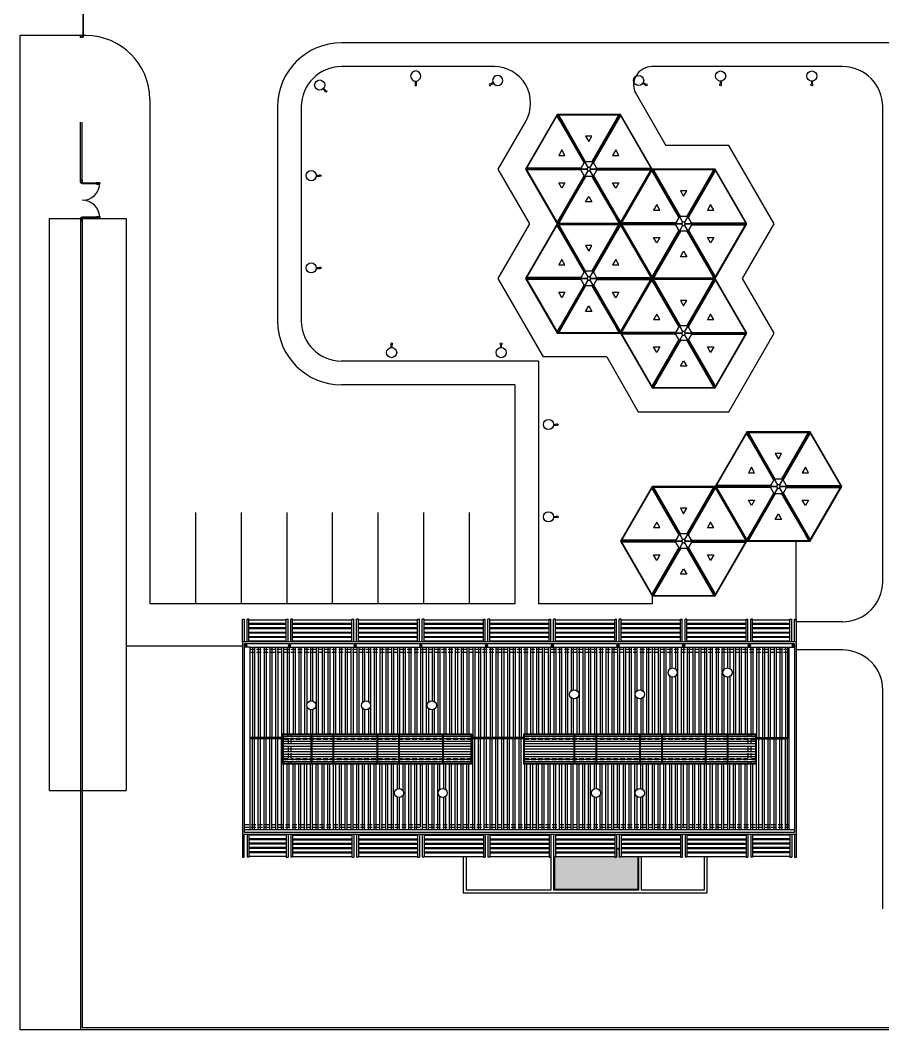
# Model space of a CAD drawing. Header units: millimetres. Extents: x 2801 to 3319, y 1187 to 1422.
# Drawn here: x 2924.4 to 2971.7, y 1213.1 to 1268.4 of the extents above; entities that cross this region are included whole.
import ezdxf

# ---------------------------------------------------------------- set-up
doc = ezdxf.new("R2010")
doc.units = ezdxf.units.MM
doc.linetypes.add('HIDDEN', pattern=[0.375, 0.25, -0.125])
for name, color, linetype in [('ar-alambrado', 2, 'Continuous'), ('AR-ALV-V', 2, 'Continuous'), ('AR-CALÇADA', 1, 'Continuous'), ('AR-COB-V2', 2, 'Continuous'), ('AR-ESQ-C', 1, 'Continuous'), ('AR-ESQ-V', 1, 'Continuous'), ('AR-ESTACIONAMENTO', 1, 'Continuous'), ('AR-ESTC-V', 2, 'Continuous'), ('AR-ESTM-V', 1, 'Continuous'), ('AR-ESTM-V2', 142, 'Continuous'), ('AR-ESTMA-V', 1, 'Continuous'), ('AR-HACHURA-TELHA-V2', 1, 'Continuous'), ('AR-HATCHBLOCOS', 1, 'Continuous'), ('AR-ILUMINAÇÃO-JARDIM', 1, 'Continuous'), ('AR-PERGOLADO', 1, 'HIDDEN'), ('AR-PISO', 1, 'Continuous'), ('AR-PISO-V', 1, 'Continuous'), ('AR-PROJ', 1, 'HIDDEN'), ('AR-RUFO', 62, 'Continuous'), ('AR-SIMBOLO', 1, 'Continuous'), ('AR-TELAHATCH', 253, 'Continuous'), ('AR-TELHA-V', 41, 'Continuous'), ('AR-TELHA-V1', 42, 'Continuous'), ('BR-PAINEL', 1, 'Continuous'), ('DET-PERFIL C-C', 1, 'Continuous'), ('DT-ESQ-C', 1, 'Continuous'), ('DT-ESQ-FERROCHATO', 2, 'Continuous'), ('DT-ESQ-PERFIL USIMPLES-V', 2, 'Continuous'), ('insercao', 4, 'Continuous'), ('Layer1', 1, 'Continuous'), ('maçaneta', 1, 'Continuous'), ('mov', 1, 'Continuous'), ('porta-c', 1, 'Continuous'), ('porta-v', 2, 'Continuous')]:
    doc.layers.add(name, color=color, linetype=linetype)

# ---------------------------------------------------------------- blocks, each defined once
blk = doc.blocks.new('Poste Jardim')
at = {"layer": 'AR-ILUMINAÇÃO-JARDIM'}
for p, q in [((-0.025, 0.109), (-0.025, 0.274)), ((0.025, 0.109), (0.025, 0.274))]:
    blk.add_line(p, q, dxfattribs=at)
for centre, radius in [((0, -0.167), 0.278), ((0, 0.318), 0.05), ((0, 0.318), 0.05)]:
    blk.add_circle(centre, radius, dxfattribs=at)
blk = doc.blocks.new('GR15')
at = {"layer": 'DET-PERFIL C-C'}
for points in [[(0.142, 0.047), (0.142, 0.011), (0.14, 0.011), (0.14, 0.05, -3.4202)], [(2.058, 0.047), (2.058, 0.011), (2.06, 0.011), (2.06, 0.05, 3.4202)]]:
    blk.add_lwpolyline(points, format="xyb", close=True, dxfattribs=at)
for points in [[(0.146, 0.051), (0.18, 0.051), (0.18, 0.049), (0.146, 0.049)], [(2.054, 0.051), (2.02, 0.051), (2.02, 0.049), (2.054, 0.049)]]:
    blk.add_lwpolyline(points, dxfattribs=at)
for centre in [(0.143, 0.05), (0.143, 0.05), (2.057, 0.05), (2.057, 0.05)]:
    blk.add_circle(centre, 0.00134, dxfattribs=at)
at = {"layer": 'DT-ESQ-C'}
for p, q in [((2.098, 0.048), (2.098, -0.048)), ((2.1, -0.048), (2.1, 0.048)), ((0.141, -0.003), (0.168, -0.003)), ((2.059, -0.003), (2.031, -0.003))]:
    blk.add_line(p, q, dxfattribs=at)
for points in [[(0.146, 1.002), (0.146, 0.967, 0.414214), (0.148, 0.965), (0.183, 0.965, 0.414214), (0.186, 0.967), (0.186, 1.002, 0.414214), (0.183, 1.005), (0.148, 1.005, 0.414214)], [(0.148, 1.003), (0.183, 1.003, -0.414214), (0.184, 1.002), (0.184, 0.967, -0.414214), (0.183, 0.966), (0.148, 0.966, -0.414214), (0.147, 0.967), (0.147, 1.002, -0.414214)], [(2.054, 1.002), (2.054, 0.967, -0.414214), (2.052, 0.965), (2.017, 0.965, -0.414214), (2.014, 0.967), (2.014, 1.002, -0.414214), (2.017, 1.005), (2.052, 1.005, -0.414214)], [(2.052, 1.003), (2.017, 1.003, 0.414214), (2.016, 1.002), (2.016, 0.967, 0.414214), (2.017, 0.966), (2.052, 0.966, 0.414214), (2.053, 0.967), (2.053, 1.002, 0.414214)], [(0.098, 0.05, -0.414214), (0.1, 0.048), (0.1, -0.048, -0.414214), (0.098, -0.05), (0.002, -0.05, -0.414214), (0, -0.048), (0, 0.048, -0.414214), (0.002, 0.05)], [(0.159, -0.001), (0.159, 0.008, 0.414214), (0.157, 0.01), (0.141, 0.01, -0.414214), (0.14, 0.011), (0.14, 0.048, 0.414214), (0.138, 0.05), (0.102, 0.05, 0.414214), (0.1, 0.048), (0.1, -0.048, 0.414214), (0.102, -0.05), (0.138, -0.05, 0.414214), (0.14, -0.048), (0.14, -0.006, -0.414214), (0.141, -0.005), (0.168, -0.005, 1), (0.168, -0.002), (0.16, -0.002, -0.414214)], [(0.146, 0.089), (0.146, 0.053, 0.414214), (0.148, 0.051), (0.183, 0.051, 0.414214), (0.186, 0.053), (0.186, 0.089, 0.414214), (0.183, 0.091), (0.148, 0.091, 0.414214)], [(0.148, 0.09), (0.183, 0.09, -0.414214), (0.184, 0.089), (0.184, 0.053, -0.414214), (0.183, 0.053), (0.148, 0.053, -0.414214), (0.147, 0.053), (0.147, 0.089, -0.414214)], [(2.054, 0.089), (2.054, 0.053, -0.414214), (2.052, 0.051), (2.017, 0.051, -0.414214), (2.014, 0.053), (2.014, 0.089, -0.414214), (2.017, 0.091), (2.052, 0.091, -0.414214)], [(2.052, 0.09), (2.017, 0.09, 0.414214), (2.016, 0.089), (2.016, 0.053, 0.414214), (2.017, 0.053), (2.052, 0.053, 0.414214), (2.053, 0.053), (2.053, 0.089, 0.414214)], [(2.041, -0.001), (2.041, 0.008, -0.414214), (2.043, 0.01), (2.059, 0.01, 0.414214), (2.06, 0.011), (2.06, 0.048, -0.414214), (2.062, 0.05), (2.098, 0.05, -0.414214), (2.1, 0.048), (2.1, -0.048, -0.414214), (2.098, -0.05), (2.062, -0.05, -0.414214), (2.06, -0.048), (2.06, -0.006, 0.414214), (2.059, -0.005), (2.031, -0.005, -1), (2.031, -0.002), (2.04, -0.002, 0.414214)], [(2.102, 0.05, 0.414214), (2.1, 0.048), (2.1, -0.048, 0.414214), (2.102, -0.05), (2.198, -0.05, 0.414214), (2.2, -0.048), (2.2, 0.048, 0.414214), (2.198, 0.05)]]:
    blk.add_lwpolyline(points, format="xyb", close=True, dxfattribs=at)
for points in [[(0.098, 0.048), (0.098, -0.048), (0.002, -0.048), (0.002, 0.048)], [(2.102, 0.048), (2.102, -0.048), (2.198, -0.048), (2.198, 0.048)]]:
    blk.add_lwpolyline(points, close=True, dxfattribs=at)
for points in [[(0.16, -0.003, -0.414214), (0.158, -0.001), (0.158, 0.008, 0.414214), (0.157, 0.009), (0.141, 0.009, -0.414214), (0.138, 0.011), (0.138, 0.048, 0.414214), (0.138, 0.048), (0.102, 0.048, 0.414214), (0.101, 0.048), (0.101, -0.048, 0.414214), (0.102, -0.049), (0.138, -0.049, 0.414214), (0.138, -0.048), (0.138, -0.006, -0.414201), (0.141, -0.003)], [(2.04, -0.003, 0.414214), (2.042, -0.001), (2.042, 0.008, -0.414214), (2.043, 0.009), (2.059, 0.009, 0.414214), (2.061, 0.011), (2.061, 0.048, -0.414214), (2.062, 0.048), (2.098, 0.048, -0.414214), (2.098, 0.048), (2.098, -0.048, -0.414214), (2.098, -0.049), (2.062, -0.049, -0.414214), (2.061, -0.048), (2.061, -0.006, 0.414201), (2.059, -0.003)]]:
    blk.add_lwpolyline(points, format="xyb", dxfattribs=at)
for centre, radius, start, end in [((2.098, 0.048), 0.00225, 0, 90), ((2.098, 0.048), 0.00075, 0, 90), ((2.098, -0.048), 0.00075, 270, 0), ((2.098, -0.048), 0.00225, 270, 0)]:
    blk.add_arc(centre, radius, start, end, dxfattribs=at)
at = {"layer": 'DT-ESQ-FERROCHATO'}
for p, q in [((0.173, 0.091), (0.173, 0.965)), ((0.186, 0.089), (0.186, 0.967)), ((2.014, 0.089), (2.014, 0.967)), ((2.027, 0.091), (2.027, 0.965))]:
    blk.add_line(p, q, dxfattribs=at)
at = {"layer": 'DT-ESQ-PERFIL USIMPLES-V'}
for p, q in [((0.146, 0.089), (0.146, 0.967)), ((2.054, 0.089), (2.054, 0.967))]:
    blk.add_line(p, q, dxfattribs=at)
at = {"layer": 'maçaneta'}
for p, q in [((0.116, 0.92), (0.126, 0.93)), ((0.116, 0.82), (0.116, 0.92)), ((0.121, 0.92), (0.116, 0.92)), ((0.121, 0.82), (0.116, 0.82)), ((0.121, 0.82), (0.121, 0.92)), ((0.146, 0.91), (0.121, 0.91)), ((0.146, 0.93), (0.126, 0.93)), ((0.186, 0.93), (0.206, 0.93)), ((0.186, 0.91), (0.211, 0.91)), ((0.216, 0.92), (0.206, 0.93)), ((0.211, 0.92), (0.216, 0.92)), ((0.211, 0.82), (0.211, 0.92)), ((0.211, 0.82), (0.216, 0.82)), ((0.216, 0.82), (0.216, 0.92)), ((1.984, 0.92), (1.994, 0.93)), ((1.984, 0.82), (1.984, 0.92)), ((1.989, 0.92), (1.984, 0.92)), ((1.989, 0.82), (1.984, 0.82)), ((1.989, 0.82), (1.989, 0.92)), ((2.014, 0.91), (1.989, 0.91)), ((2.014, 0.93), (1.994, 0.93)), ((2.054, 0.93), (2.074, 0.93)), ((2.054, 0.91), (2.079, 0.91)), ((2.084, 0.92), (2.074, 0.93)), ((2.079, 0.82), (2.079, 0.92)), ((2.079, 0.92), (2.084, 0.92)), ((2.079, 0.82), (2.084, 0.82)), ((2.084, 0.82), (2.084, 0.92))]:
    blk.add_line(p, q, dxfattribs=at)
at = {"layer": 'mov'}
for centre, start, end in [((0.148, 0.053), 359.8646, 87.7276), ((2.052, 0.053), 92.2724, 180.1354)]:
    blk.add_arc(centre, 0.952, start, end, dxfattribs=at)
at = {"layer": 'porta-c'}
for centre in [(0.166, 0.888), (0.166, 0.768), (0.166, 0.648), (2.034, 0.888), (2.034, 0.768), (2.034, 0.648), (0.166, 0.528), (0.166, 0.408), (0.166, 0.288), (0.166, 0.168), (2.034, 0.528), (2.034, 0.408), (2.034, 0.288), (2.034, 0.168)]:
    blk.add_circle(centre, 0.0075, dxfattribs=at)
blk = doc.blocks.new('GR16')
at = {"layer": 'AR-PISO-V', "ltscale": 0.25}
for p, q in [((0, 0.145), (5.2, 0.145)), ((0, 0.135), (5.2, 0.135)), ((5.2, 0.135), (5.2, 0.145))]:
    blk.add_line(p, q, dxfattribs=at)
at = {"layer": 'DT-ESQ-C'}
for p, q in [((-5, 0.11225), (-5, 0.16775)), ((-4.9985, 0.16775), (-4.9985, 0.11225)), ((-4.99775, 0.17), (-4.96225, 0.17)), ((-4.96225, 0.1685), (-4.99775, 0.1685)), ((-4.96225, 0.1115), (-4.99775, 0.1115)), ((-4.99775, 0.11), (-4.96225, 0.11)), ((-4.9615, 0.16775), (-4.9615, 0.11225)), ((-4.96, 0.11225), (-4.96, 0.16775)), ((-0.04, 0.11225), (-0.04, 0.16775)), ((-0.0385, 0.16775), (-0.0385, 0.11225)), ((-0.03775, 0.17), (-0.00225, 0.17)), ((-0.00225, 0.1685), (-0.03775, 0.1685)), ((-0.00225, 0.1115), (-0.03775, 0.1115)), ((-0.03775, 0.11), (-0.00225, 0.11)), ((-0.0015, 0.16775), (-0.0015, 0.11225)), ((0, 0.11225), (0, 0.16775)), ((0.12, 0.1), (0, 0.1)), ((0, 0.1), (0, 0)), ((0.12, 0), (0, 0)), ((0.12, 0.1), (0.12, 0)), ((5.22, 0.1), (5.12, 0.1)), ((5.12, 0.1), (5.12, 0)), ((5.22, 0.1), (5.22, 0)), ((5.22, 0), (5.12, 0))]:
    blk.add_line(p, q, dxfattribs=at)
for centre, radius, start, end in [((-4.99775, 0.16775), 0.00225, 90, 180), ((-4.99775, 0.11225), 0.00225, 180, 270), ((-4.99775, 0.16775), 0.00075, 90, 180), ((-4.99775, 0.11225), 0.00075, 180, 270), ((-4.96225, 0.16775), 0.00225, 360, 90), ((-4.96225, 0.16775), 0.00075, 360, 90), ((-4.96225, 0.11225), 0.00075, 270, 0), ((-4.96225, 0.11225), 0.00225, 270, 0), ((-0.03775, 0.16775), 0.00225, 90, 180), ((-0.03775, 0.11225), 0.00225, 180, 270), ((-0.03775, 0.16775), 0.00075, 90, 180), ((-0.03775, 0.11225), 0.00075, 180, 270), ((-0.00225, 0.16775), 0.00225, 360, 90), ((-0.00225, 0.16775), 0.00075, 360, 90), ((-0.00225, 0.11225), 0.00075, 270, 0), ((-0.00225, 0.11225), 0.00225, 270, 0)]:
    blk.add_arc(centre, radius, start, end, dxfattribs=at)
at = {"layer": 'porta-c'}
for centre, radius in [((-4.837, 0.14), 0.0075), ((-4.837, 0.14), 0.005), ((-4.714, 0.14), 0.0075), ((-4.714, 0.14), 0.005), ((-4.591, 0.14), 0.0075), ((-4.591, 0.14), 0.005), ((-4.468, 0.14), 0.0075), ((-4.468, 0.14), 0.005), ((-4.345, 0.14), 0.0075), ((-4.345, 0.14), 0.005), ((-4.222, 0.14), 0.0075), ((-4.222, 0.14), 0.005), ((-4.099, 0.14), 0.0075), ((-4.099, 0.14), 0.005), ((-3.976, 0.14), 0.0075), ((-3.976, 0.14), 0.005), ((-3.853, 0.14), 0.0075), ((-3.853, 0.14), 0.005), ((-3.73, 0.14), 0.0075), ((-3.73, 0.14), 0.005), ((-3.607, 0.14), 0.0075), ((-3.607, 0.14), 0.005), ((-3.484, 0.14), 0.0075), ((-3.484, 0.14), 0.005), ((-3.361, 0.14), 0.0075), ((-3.361, 0.14), 0.005), ((-3.238, 0.14), 0.0075), ((-3.238, 0.14), 0.005), ((-3.115, 0.14), 0.0075), ((-3.115, 0.14), 0.005), ((-2.992, 0.14), 0.0075), ((-2.992, 0.14), 0.005), ((-2.869, 0.14), 0.0075), ((-2.869, 0.14), 0.005), ((-2.746, 0.14), 0.0075), ((-2.746, 0.14), 0.005), ((-2.623, 0.14), 0.0075), ((-2.623, 0.14), 0.005), ((-2.5, 0.14), 0.0075), ((-2.5, 0.14), 0.005), ((-2.377, 0.14), 0.0075), ((-2.377, 0.14), 0.005), ((-2.254, 0.14), 0.0075), ((-2.254, 0.14), 0.005), ((-2.131, 0.14), 0.0075), ((-2.131, 0.14), 0.005), ((-2.008, 0.14), 0.0075), ((-2.008, 0.14), 0.005), ((-1.885, 0.14), 0.0075), ((-1.885, 0.14), 0.005), ((-1.762, 0.14), 0.0075), ((-1.762, 0.14), 0.005), ((-1.639, 0.14), 0.0075), ((-1.639, 0.14), 0.005), ((-1.516, 0.14), 0.0075), ((-1.516, 0.14), 0.005), ((-1.393, 0.14), 0.0075), ((-1.393, 0.14), 0.005), ((-1.27, 0.14), 0.0075), ((-1.27, 0.14), 0.005), ((-1.147, 0.14), 0.0075), ((-1.147, 0.14), 0.005), ((-1.024, 0.14), 0.0075), ((-1.024, 0.14), 0.005), ((-0.901, 0.14), 0.0075), ((-0.901, 0.14), 0.005), ((-0.778, 0.14), 0.0075), ((-0.778, 0.14), 0.005), ((-0.655, 0.14), 0.0075), ((-0.655, 0.14), 0.005), ((-0.532, 0.14), 0.0075), ((-0.532, 0.14), 0.005), ((-0.409, 0.14), 0.0075), ((-0.409, 0.14), 0.005), ((-0.286, 0.14), 0.0075), ((-0.286, 0.14), 0.005), ((-0.163, 0.14), 0.0075), ((-0.163, 0.14), 0.005)]:
    blk.add_circle(centre, radius, dxfattribs=at)
at = {"layer": 'porta-v'}
for p, q in [((-0.03775, 0.17), (-4.96225, 0.17)), ((-0.03775, 0.11), (-4.96225, 0.11))]:
    blk.add_line(p, q, dxfattribs=at)
blk = doc.blocks.new('PG-MODULO3-PL-B')
at = {"layer": 'AR-ALV-V', "color": 1}
for p, q in [((0, 0), (0, -1.25)), ((3.45, 0), (3.45, -1.25)), ((0.1, 0), (0.1, -1.25)), ((3.35, 0), (3.35, -1.25)), ((0.1, -1.25), (0, -1.25)), ((3.35, -1.25), (3.45, -1.25))]:
    blk.add_line(p, q, dxfattribs=at)
at = {"layer": 'BR-PAINEL', "color": 1}
for p, q in [((0.1, -0.0489), (3.35, -0.0489)), ((0.1, -0.2411), (3.35, -0.2411)), ((0.1, -0.2889), (3.35, -0.2889)), ((0.1, -0.4811), (3.35, -0.4811)), ((0.1, -0.5289), (3.35, -0.5289)), ((0.1, -0.7211), (3.35, -0.7211)), ((0.1, -0.7689), (3.35, -0.7689)), ((0.1, -0.9611), (3.35, -0.9611)), ((0.1, -1.0089), (3.35, -1.0089)), ((0.1, -1.2011), (3.35, -1.2011))]:
    blk.add_line(p, q, dxfattribs=at)
blk = doc.blocks.new('PG-MODULO4-PL-B')
at = {"layer": 'AR-ALV-V', "color": 1}
for p, q in [((0, 0), (0, -1.25)), ((2.25, 0), (2.25, -1.25)), ((0.1, 0), (0.1, -1.25)), ((2.15, 0), (2.15, -1.25)), ((0.1, -1.25), (0, -1.25)), ((2.15, -1.25), (2.25, -1.25))]:
    blk.add_line(p, q, dxfattribs=at)
at = {"layer": 'BR-PAINEL', "color": 1}
for p, q in [((0.1, -0.0489), (2.15, -0.0489)), ((0.1, -0.2411), (2.15, -0.2411)), ((0.1, -0.2889), (2.15, -0.2889)), ((0.1, -0.4811), (2.15, -0.4811)), ((0.1, -0.5289), (2.15, -0.5289)), ((0.1, -0.7211), (2.15, -0.7211)), ((0.1, -0.7689), (2.15, -0.7689)), ((0.1, -0.9611), (2.15, -0.9611)), ((0.1, -1.0089), (2.15, -1.0089)), ((0.1, -1.2011), (2.15, -1.2011))]:
    blk.add_line(p, q, dxfattribs=at)
blk = doc.blocks.new('hexagonal')
at = {"layer": 'AR-COB-V2', "color": 2, "ltscale": 0.1}
for p, q in [((-5.16, 3), (-3.446, 5.968)), ((-3.446, 5.968), (-0.018, 5.968)), ((-0.018, 5.968), (1.696, 3)), ((-5.16, 3), (-3.446, 0.032)), ((-0.018, 0.032), (1.696, 3)), ((-3.446, 0.032), (-0.018, 0.032))]:
    blk.add_line(p, q, dxfattribs=at)
at = {"layer": 'AR-COB-V2', "color": 2, "ltscale": 4}
for p, q in [((-1.963, 3.4), (-2.194, 3)), ((-1.501, 3.4), (-1.963, 3.4)), ((-1.27, 3), (-1.501, 3.4)), ((-1.963, 2.6), (-2.194, 3)), ((-1.27, 3), (-1.501, 2.6)), ((-1.501, 2.6), (-1.963, 2.6))]:
    blk.add_line(p, q, dxfattribs=at)
at = {"layer": 'AR-ESTM-V', "color": 2, "ltscale": 0.1}
for p, q in [((-1.963, 3.4), (-1.787, 3.095)), ((-1.501, 3.4), (-1.677, 3.095)), ((-2.194, 3), (-1.842, 3)), ((-2.194, 3), (-1.842, 3)), ((-1.787, 2.904), (-1.963, 2.6)), ((-1.677, 2.904), (-1.501, 2.6)), ((-1.622, 3), (-1.27, 3)), ((-1.622, 3), (-1.27, 3))]:
    blk.add_line(p, q, dxfattribs=at)
at = {"layer": 'AR-ESTM-V', "color": 2}
blk.add_lwpolyline([(-1.787, 3.095), (-1.842, 3), (-1.787, 2.904), (-1.677, 2.904), (-1.622, 3), (-1.677, 3.095)], close=True, dxfattribs=at)
at = {"layer": 'AR-ESTM-V2', "color": 1, "ltscale": 4}
for p, q in [((-3.362, 5.723), (-3.475, 5.918)), ((-3.302, 5.719), (-3.446, 5.968)), ((-3.302, 5.719), (-3.446, 5.968)), ((-3.304, 5.623), (-3.446, 5.868)), ((-3.275, 5.773), (-3.388, 5.968)), ((-3.217, 5.673), (-3.359, 5.918)), ((-0.249, 5.669), (-0.105, 5.918)), ((-0.189, 5.773), (-0.076, 5.968)), ((-0.162, 5.719), (-0.018, 5.968)), ((-0.162, 5.719), (-0.018, 5.968)), ((-0.16, 5.623), (-0.018, 5.868)), ((-0.102, 5.723), (0.011, 5.918)), ((-4.872, 3), (-5.16, 3)), ((-4.872, 3), (-5.16, 3)), ((-4.905, 3.05), (-5.131, 3.05)), ((-4.905, 2.95), (-5.131, 2.95)), ((-4.789, 3.05), (-5.073, 3.05)), ((-4.789, 2.95), (-5.073, 2.95)), ((-3.362, 0.277), (-3.475, 0.082)), ((-3.302, 0.381), (-3.446, 0.132)), ((-3.302, 0.281), (-3.446, 0.032)), ((-3.302, 0.281), (-3.446, 0.032)), ((-3.275, 0.227), (-3.388, 0.032)), ((-3.217, 0.327), (-3.359, 0.082)), ((-0.249, 0.331), (-0.105, 0.082)), ((-0.162, 0.281), (-0.018, 0.032)), ((-0.102, 0.277), (0.011, 0.082))]:
    blk.add_line(p, q, dxfattribs=at)
at = {"layer": 'AR-ESTM-V2', "color": 2, "ltscale": 4}
for p, q in [((-1.992, 3.35), (-3.362, 5.723)), ((-1.963, 3.4), (-3.302, 5.719)), ((-1.963, 3.4), (-3.302, 5.719)), ((-1.905, 3.4), (-3.275, 5.773)), ((-1.905, 3.4), (-3.217, 5.673)), ((-1.559, 3.4), (-0.189, 5.773)), ((-1.501, 3.4), (-0.162, 5.719)), ((-1.501, 3.4), (-0.162, 5.719)), ((-1.472, 3.35), (-0.102, 5.723)), ((-2.165, 3.05), (-4.905, 3.05)), ((-2.165, 2.95), (-4.905, 2.95)), ((-2.194, 3), (-4.872, 3)), ((-1.299, 3.05), (1.667, 3.05)), ((-1.299, 2.95), (1.667, 2.95)), ((-1.27, 3), (1.696, 3)), ((-1.992, 2.65), (-3.362, 0.277)), ((-1.963, 2.6), (-3.302, 0.281)), ((-1.963, 2.6), (-3.302, 0.281)), ((-1.905, 2.6), (-3.275, 0.227)), ((-1.905, 2.6), (-3.217, 0.327)), ((-1.559, 2.6), (-0.076, 0.032)), ((-1.501, 2.6), (-0.018, 0.032)), ((-1.501, 2.6), (-0.162, 0.281)), ((-1.472, 2.65), (-0.102, 0.277))]:
    blk.add_line(p, q, dxfattribs=at)
at = {"layer": 'AR-ESTMA-V', "color": 1, "ltscale": 4}
blk.add_line((-3.446, 5.968), (-3.464, 6), dxfattribs=at)
at = {"layer": 'AR-ESTMA-V', "color": 1}
for p, q in [((-0.018, 5.968), (0, 6)), ((-3.446, 0.032), (-3.464, 0)), ((-0.018, 0.032), (0, 0))]:
    blk.add_line(p, q, dxfattribs=at)
at = {"layer": 'AR-ESTMA-V', "color": 2}
for p, q in [((-1.848, 3), (-5.196, 3)), ((1.732, 3), (-1.617, 3))]:
    blk.add_line(p, q, dxfattribs=at)
blk.add_lwpolyline([(-3.464, 6), (-5.196, 3), (-3.464, 0), (0, 0), (1.732, 3), (0, 6)], close=True, dxfattribs=at)
at = {"layer": 'AR-SIMBOLO', "ltscale": 0.1}
for points in [[(-1.732, 4.506), (-1.56, 4.804), (-1.904, 4.804)], [(-3.036, 3.753), (-3.208, 4.051), (-3.381, 3.753)], [(-0.428, 3.753), (-0.083, 3.753), (-0.256, 4.051)], [(-3.036, 2.247), (-3.208, 1.949), (-3.381, 2.247)], [(-0.428, 2.247), (-0.083, 2.247), (-0.256, 1.949)], [(-1.732, 1.494), (-1.56, 1.196), (-1.904, 1.196)]]:
    blk.add_lwpolyline(points, close=True, dxfattribs=at)
blk = doc.blocks.new('PE-BL14-CASAVEG-COBERTURA')
at = {"layer": 'insercao'}
for p in [(-88.239, -84.075), (-83.043, -87.075), (-88.239, -90.075), (-83.043, -93.075)]:
    blk.add_blockref('hexagonal', p, dxfattribs=at)

msp = doc.modelspace()

# ---------------------------------------------------------------- hatches: boundary and pattern name
at = {"layer": 'AR-HACHURA-TELHA-V2'}
h = msp.add_hatch(dxfattribs=at)
h.set_pattern_fill('STEEL', color=256, scale=0.1, angle=45, style=0)
h.set_pattern_definition([(90, (3045.5249, 1341.13732), (-0.3175, 6e-17), []), (90, (3045.41266, 1341.24958), (-0.3175, 6e-17), [])])
h.paths.add_polyline_path([(2966.522, 1234.072), (2936.978, 1234.072), (2936.978, 1229.107), (2938.777, 1229.107), (2938.777, 1229.295), (2949.128, 1229.295), (2949.128, 1229.107), (2951.978, 1229.107), (2951.978, 1229.295), (2964.727, 1229.295), (2964.727, 1229.107), (2966.522, 1229.107)])
h.paths.add_polyline_path([(2954.502, 1231.475, -1), (2955.002, 1231.475, -1)], flags=16)
h.paths.add_polyline_path([(2946.702, 1230.875, -1), (2947.202, 1230.875, -1)], flags=16)
h.paths.add_polyline_path([(2958.602, 1231.475, -1), (2958.102, 1231.475, -1)], flags=16)
h.paths.add_polyline_path([(2943.102, 1230.875, -1), (2943.602, 1230.875, -1)], flags=16)
h.paths.add_polyline_path([(2959.902, 1232.675, -1), (2960.402, 1232.675, -1)], flags=16)
h.paths.add_polyline_path([(2940.102, 1230.875, -1), (2940.602, 1230.875, -1)], flags=16)
h.paths.add_polyline_path([(2962.902, 1232.675, -1), (2963.402, 1232.675, -1)], flags=16)
h = msp.add_hatch(dxfattribs=at)
h.set_pattern_fill('STEEL', color=256, scale=0.1, angle=45, style=0)
h.set_pattern_definition([(90, (914.76525, 86.35136), (-0.3175, 6e-17), []), (90, (914.653, 86.46362), (-0.3175, 6e-17), [])])
h.paths.add_polyline_path([(2938.777, 1227.655), (2938.777, 1229.047), (2937.002, 1229.047), (2937.002, 1224.35), (2966.502, 1224.35), (2966.502, 1229.047), (2964.727, 1229.047), (2964.727, 1227.655), (2951.978, 1227.655), (2951.978, 1229.047), (2949.128, 1229.047), (2949.128, 1227.655)])
h.paths.add_polyline_path([(2945.402, 1226.075, -1), (2944.902, 1226.075, -1)], flags=16)
h.paths.add_polyline_path([(2947.802, 1226.075, -1), (2947.302, 1226.075, -1)], flags=16)
h.paths.add_polyline_path([(2956.202, 1226.075, -1), (2955.702, 1226.075, -1)], flags=16)
h.paths.add_polyline_path([(2958.602, 1226.075, -1), (2958.102, 1226.075, -1)], flags=16)
h.paths.add_polyline_path([(2937.002, 1224.35), (2937.002, 1224.2), (2947.134, 1224.2), (2947.134, 1224.35)])
h.paths.add_polyline_path([(2947.134, 1224.078), (2947.134, 1224.2), (2937.002, 1224.2), (2937.002, 1224.078)])
h.paths.add_polyline_path([(2939.103, 1224.147, -1), (2939.203, 1224.147, -1)], flags=16)
h.paths.add_polyline_path([(2942.703, 1224.147, -1), (2942.803, 1224.147, -1)], flags=16)
h.paths.add_polyline_path([(2946.403, 1224.147, -1), (2946.303, 1224.147, -1)], flags=16)
h.paths.add_polyline_path([(2947.134, 1224.2), (2947.134, 1224.078), (2950.614, 1224.078), (2950.614, 1224.2)])
h.paths.add_polyline_path([(2950.003, 1224.147, -1), (2949.903, 1224.147, -1)], flags=16)
h.paths.add_polyline_path([(2950.614, 1224.2), (2950.614, 1224.35), (2947.134, 1224.35), (2947.134, 1224.2)])
h.paths.add_polyline_path([(2966.502, 1224.2), (2966.502, 1224.35), (2950.614, 1224.35), (2950.614, 1224.2)])
h.paths.add_polyline_path([(2966.502, 1224.078), (2966.502, 1224.2), (2950.614, 1224.2), (2950.614, 1224.078)])
h.paths.add_polyline_path([(2957.103, 1224.147, -1), (2957.203, 1224.147, -1)], flags=16)
h.paths.add_polyline_path([(2953.503, 1224.147, -1), (2953.603, 1224.147, -1)], flags=16)
h.paths.add_polyline_path([(2960.803, 1224.147, -1), (2960.703, 1224.147, -1)], flags=16)
h.paths.add_polyline_path([(2964.403, 1224.147, -1), (2964.303, 1224.147, -1)], flags=16)
at = {"layer": 'AR-TELAHATCH'}
h = msp.add_hatch(dxfattribs=at)
h.set_pattern_fill('HONEY', color=256, scale=0.01, style=0)
h.set_pattern_definition([(0, (3181.093381, 1342.389588), (0.047625, 0.0274963), [0.03175, -0.0635]), (120, (3181.093381, 1342.389588), (-0.0476249943, 0.02749631), [0.03175, -0.0635]), (60, (3181.093381, 1342.389588), (5.7e-09, 0.05499261), [-0.0635, 0.03175])])
h.paths.add_polyline_path([(2958.237, 1222.599), (2957.327, 1222.599), (2957.327, 1222.55), (2957.227, 1222.55), (2957.227, 1222.99), (2957.077, 1222.99), (2957.077, 1222.55), (2957.077, 1222.55), (2956.977, 1222.55), (2956.977, 1222.599), (2955.127, 1222.599), (2955.127, 1220.79), (2958.237, 1220.79)])
h.paths.add_polyline_path([(2955.127, 1222.599), (2953.727, 1222.599), (2953.727, 1222.55), (2953.667, 1222.55), (2953.667, 1220.79), (2955.127, 1220.79)])
h.paths.add_polyline_path([(2955.127, 1222.839), (2953.727, 1222.839), (2953.727, 1222.791), (2955.127, 1222.791)])
h.paths.add_polyline_path([(2956.977, 1222.839), (2955.127, 1222.839), (2955.127, 1222.791), (2956.977, 1222.791)])
h.paths.add_polyline_path([(2958.237, 1222.839), (2957.327, 1222.839), (2957.327, 1222.791), (2958.237, 1222.791)])

# ---------------------------------------------------------------- linework, layer by layer
at = {"layer": 'ar-alambrado'}
for p, q in [((2927.7, 1259.663), (2927.7, 1262.84)), ((2927.8, 1259.663), (2927.8, 1262.84)), ((2927.8, 1259.663), (2927.7, 1259.663)), ((2927.7, 1257.563), (2927.7, 1213.089)), ((2927.8, 1257.563), (2927.8, 1213.189)), ((3122.054, 1213.089), (2927.7, 1213.089)), ((3121.954, 1213.189), (2927.8, 1213.189))]:
    msp.add_line(p, q, dxfattribs=at)
at = {"layer": 'AR-ALV-V'}
for p, q in [((2936.577, 1235.6), (2936.677, 1235.6)), ((2936.577, 1234.35), (2936.577, 1235.6)), ((2936.677, 1235.6), (2936.677, 1234.351)), ((2966.823, 1235.6), (2966.922, 1235.6)), ((2966.823, 1234.35), (2966.823, 1235.6)), ((2966.922, 1235.6), (2966.922, 1234.35)), ((2936.578, 1223.8), (2936.578, 1222.55)), ((2936.677, 1222.55), (2936.677, 1223.8)), ((2948.677, 1223.8), (2948.677, 1223.751)), ((2948.827, 1223.8), (2948.827, 1223.751)), ((2953.477, 1223.8), (2953.477, 1220.75)), ((2953.627, 1223.8), (2953.627, 1220.75)), ((2958.277, 1223.8), (2958.277, 1223.751)), ((2958.427, 1223.8), (2958.427, 1223.751)), ((2961.877, 1223.8), (2961.877, 1223.751)), ((2962.027, 1223.8), (2962.027, 1223.751)), ((2966.827, 1223.8), (2966.827, 1222.55)), ((2966.927, 1222.55), (2966.927, 1223.8)), ((2948.677, 1223.559), (2948.677, 1223.511)), ((2948.677, 1223.319), (2948.677, 1223.271)), ((2948.827, 1223.559), (2948.827, 1223.511)), ((2948.827, 1223.319), (2948.827, 1223.271)), ((2958.277, 1223.559), (2958.277, 1223.511)), ((2958.277, 1223.319), (2958.277, 1223.271)), ((2958.427, 1223.559), (2958.427, 1223.511)), ((2958.427, 1223.319), (2958.427, 1223.271)), ((2961.877, 1223.559), (2961.877, 1223.511)), ((2961.877, 1223.319), (2961.877, 1223.271)), ((2962.027, 1223.559), (2962.027, 1223.511)), ((2962.027, 1223.319), (2962.027, 1223.271)), ((2948.677, 1223.079), (2948.677, 1223.031)), ((2948.677, 1222.839), (2948.677, 1222.791)), ((2948.827, 1223.079), (2948.827, 1223.031)), ((2948.827, 1222.839), (2948.827, 1222.791)), ((2958.277, 1223.079), (2958.277, 1223.031)), ((2958.277, 1222.839), (2958.277, 1222.791)), ((2958.427, 1223.079), (2958.427, 1223.031)), ((2958.427, 1222.839), (2958.427, 1222.791)), ((2961.877, 1223.079), (2961.877, 1223.031)), ((2961.877, 1222.839), (2961.877, 1222.791)), ((2962.027, 1223.079), (2962.027, 1223.031)), ((2962.027, 1222.839), (2962.027, 1222.791)), ((2936.578, 1222.55), (2936.677, 1222.55)), ((2948.677, 1222.599), (2948.677, 1220.6)), ((2948.827, 1222.599), (2948.827, 1220.75)), ((2958.277, 1222.599), (2958.277, 1220.75)), ((2958.427, 1222.599), (2958.427, 1220.75)), ((2961.877, 1222.599), (2961.877, 1220.75)), ((2962.027, 1222.599), (2962.027, 1220.6)), ((2966.827, 1222.55), (2966.927, 1222.55)), ((2948.677, 1220.6), (2958.427, 1220.6)), ((2953.477, 1220.75), (2948.827, 1220.75)), ((2958.277, 1220.75), (2953.627, 1220.75)), ((2961.877, 1220.75), (2958.427, 1220.75)), ((2958.427, 1220.6), (2962.027, 1220.6))]:
    msp.add_line(p, q, dxfattribs=at)
at = {"layer": 'AR-CALÇADA'}
for p, q in [((2990.325, 1267.191), (2942, 1267.191)), ((2950.367, 1265.891), (2942, 1265.891)), ((2969.461, 1265.891), (2959.008, 1265.891)), ((2958.142, 1264.391), (2959.768, 1261.575)), ((2931.5, 1264.09), (2931.5, 1236.45)), ((2938.5, 1263.691), (2938.5, 1251.95)), ((2939.8, 1263.691), (2939.8, 1251.95)), ((2971.662, 1237.649), (2971.661, 1263.691)), ((2950.589, 1260.275), (2952.099, 1262.891)), ((2952.321, 1257.275), (2950.589, 1260.275)), ((2926, 1226.213), (2926, 1257.563)), ((2926, 1257.563), (2930.2, 1257.563)), ((2930.2, 1257.563), (2930.2, 1226.213)), ((2952.8, 1249.75), (2942, 1249.75)), ((2952.8, 1249.75), (2952.8, 1236.45)), ((2951.5, 1248.45), (2942, 1248.45)), ((2951.5, 1248.45), (2951.5, 1236.45)), ((2964.214, 1239.875), (2966.922, 1239.875)), ((2966.922, 1235.462), (2966.922, 1239.875)), ((2959.018, 1236.875), (2959.018, 1236.45)), ((2951.5, 1236.45), (2931.5, 1236.45)), ((2951.5, 1236.45), (2931.5, 1236.45)), ((2959.018, 1236.45), (2952.8, 1236.45)), ((2969.462, 1235.462), (2966.922, 1235.462)), ((2936.578, 1234.125), (2930.2, 1234.125)), ((2969.462, 1233.912), (2966.922, 1233.912)), ((2971.663, 1219.725), (2971.662, 1231.712))]:
    msp.add_line(p, q, dxfattribs=at)
for points in [[(2963.983, 1254.275), (2965.715, 1257.275), (2963.233, 1261.575), (2959.768, 1261.575)], [(2956.535, 1249.975), (2953.071, 1249.975), (2950.589, 1254.275), (2952.321, 1257.275)], [(2956.535, 1249.975), (2958.267, 1246.975), (2963.233, 1246.975), (2965.715, 1251.275), (2963.983, 1254.275)]]:
    msp.add_lwpolyline(points, dxfattribs=at)
for centre, radius, start, end in [((2928, 1264.09), 3.5, 0, 90), ((2942, 1263.691), 3.5, 90, 180), ((2942, 1263.691), 2.2, 90, 180), ((2950.367, 1263.891), 2, 330, 90), ((2959.008, 1264.891), 1, 90, 210), ((2969.461, 1263.691), 2.2, 0.002, 90), ((2942, 1251.95), 3.5, 180, 270), ((2942, 1251.95), 2.2, 180, 270), ((2969.462, 1237.662), 2.2, 270, 359.998), ((2969.462, 1231.712), 2.2, 359.998, 90)]:
    msp.add_arc(centre, radius, start, end, dxfattribs=at)
at = {"layer": 'AR-ESQ-C'}
for centre in [(2960.152, 1232.675), (2963.152, 1232.675), (2954.752, 1231.475), (2958.352, 1231.475), (2940.352, 1230.875), (2943.352, 1230.875), (2946.952, 1230.875), (2945.152, 1226.075), (2947.552, 1226.075), (2955.952, 1226.075), (2958.352, 1226.075)]:
    msp.add_circle(centre, 0.25, dxfattribs=at)
at = {"layer": 'AR-ESQ-V'}
for p, q in [((2955.127, 1222.839), (2955.127, 1222.791)), ((2958.237, 1222.839), (2958.237, 1222.791))]:
    msp.add_line(p, q, dxfattribs=at)
at = {"layer": 'AR-ESTACIONAMENTO'}
for p, q in [((2934, 1241.45), (2934, 1236.45)), ((2936.5, 1241.45), (2936.5, 1236.45)), ((2939, 1241.45), (2939, 1236.45)), ((2941.5, 1241.45), (2941.5, 1236.45)), ((2944, 1241.45), (2944, 1236.45)), ((2946.5, 1241.45), (2946.5, 1236.45)), ((2949, 1241.45), (2949, 1236.45))]:
    msp.add_line(p, q, dxfattribs=at)
at = {"layer": 'AR-ESTC-V'}
for p, q in [((2936.578, 1234.35), (2936.578, 1223.8)), ((2966.922, 1234.35), (2936.578, 1234.35)), ((2966.922, 1234.35), (2966.922, 1223.8)), ((2936.678, 1234.25), (2936.678, 1223.9)), ((2966.822, 1234.25), (2936.678, 1234.25)), ((2966.822, 1234.25), (2966.822, 1223.9)), ((2966.922, 1223.8), (2936.578, 1223.8)), ((2966.822, 1223.9), (2936.678, 1223.9))]:
    msp.add_line(p, q, dxfattribs=at)
at = {"layer": 'AR-ESTM-V'}
for p, q in [((2957.227, 1223.03), (2957.077, 1223.03)), ((2957.227, 1222.99), (2957.077, 1222.99)), ((2953.667, 1222.55), (2953.667, 1220.79)), ((2958.237, 1222.599), (2958.237, 1220.79)), ((2958.237, 1220.79), (2953.667, 1220.79))]:
    msp.add_line(p, q, dxfattribs=at)
at = {"layer": 'AR-HATCHBLOCOS'}
for p, q in [((2949.128, 1229.164), (2938.777, 1229.164)), ((2949.128, 1229.034), (2938.777, 1229.034)), ((2949.128, 1228.899), (2938.777, 1228.899)), ((2949.128, 1228.76), (2938.777, 1228.76)), ((2964.727, 1229.164), (2951.978, 1229.164)), ((2964.727, 1229.034), (2951.978, 1229.034)), ((2964.727, 1228.899), (2951.978, 1228.899)), ((2964.727, 1228.76), (2951.978, 1228.76)), ((2949.128, 1228.618), (2938.777, 1228.618)), ((2949.128, 1228.475), (2938.777, 1228.475)), ((2949.128, 1228.332), (2938.777, 1228.332)), ((2949.128, 1228.19), (2938.777, 1228.19)), ((2964.727, 1228.618), (2951.978, 1228.618)), ((2964.727, 1228.475), (2951.978, 1228.475)), ((2964.727, 1228.332), (2951.978, 1228.332)), ((2964.727, 1228.19), (2951.978, 1228.19)), ((2949.128, 1228.051), (2938.777, 1228.051)), ((2949.128, 1227.916), (2938.777, 1227.916)), ((2949.128, 1227.786), (2938.777, 1227.786)), ((2964.727, 1228.051), (2951.978, 1228.051)), ((2964.727, 1227.916), (2951.978, 1227.916)), ((2964.727, 1227.786), (2951.978, 1227.786))]:
    msp.add_line(p, q, dxfattribs=at)
at = {"layer": 'AR-PISO'}
for p, q in [((2924.4, 1213.089), (2924.4, 1267.59)), ((2928, 1267.59), (2924.4, 1267.59)), ((2926, 1226.213), (2930.2, 1226.213)), ((2927.7, 1213.089), (2924.4, 1213.089))]:
    msp.add_line(p, q, dxfattribs=at)
for centre, radius in [((2936.752, 1234.15), 0.06), ((2936.752, 1234.15), 0.05), ((2939.152, 1234.15), 0.06), ((2939.152, 1234.15), 0.05), ((2942.752, 1234.15), 0.06), ((2942.752, 1234.15), 0.05), ((2946.352, 1234.15), 0.06), ((2946.352, 1234.15), 0.05), ((2949.952, 1234.15), 0.06), ((2949.952, 1234.15), 0.05), ((2953.552, 1234.15), 0.06), ((2953.552, 1234.15), 0.05), ((2957.152, 1234.15), 0.06), ((2957.152, 1234.15), 0.05), ((2960.752, 1234.15), 0.06), ((2960.752, 1234.15), 0.05), ((2964.352, 1234.15), 0.06), ((2964.352, 1234.15), 0.05), ((2966.752, 1234.15), 0.06), ((2966.752, 1234.15), 0.05)]:
    msp.add_circle(centre, radius, dxfattribs=at)
at = {"layer": 'AR-PROJ'}
for p, q in [((2936.978, 1233.95), (2966.522, 1233.95)), ((2936.978, 1233.8), (2966.522, 1233.8)), ((2939.077, 1229.15), (2938.777, 1229.15)), ((2939.077, 1229), (2938.777, 1229)), ((2939.077, 1229.15), (2939.077, 1229.255)), ((2939.077, 1229.15), (2939.077, 1229.15)), ((2939.077, 1229), (2939.077, 1227.95)), ((2939.227, 1229.255), (2939.227, 1229.15)), ((2949.128, 1229.15), (2939.227, 1229.15)), ((2949.128, 1229), (2939.227, 1229)), ((2939.227, 1229), (2939.227, 1227.95)), ((2964.277, 1229.15), (2951.978, 1229.15)), ((2964.277, 1229), (2951.978, 1229)), ((2964.277, 1229.255), (2964.277, 1229.15)), ((2964.277, 1229), (2964.277, 1227.95)), ((2964.427, 1229.255), (2964.427, 1229.15)), ((2964.727, 1229.15), (2964.427, 1229.15)), ((2964.427, 1229), (2964.427, 1227.95)), ((2964.427, 1229), (2964.727, 1229)), ((2939.077, 1227.95), (2938.777, 1227.95)), ((2939.077, 1227.8), (2938.777, 1227.8)), ((2939.077, 1227.8), (2939.077, 1227.695)), ((2939.077, 1227.8), (2939.077, 1227.8)), ((2949.128, 1227.95), (2939.227, 1227.95)), ((2949.128, 1227.8), (2939.227, 1227.8)), ((2939.227, 1227.8), (2939.227, 1227.695)), ((2964.277, 1227.95), (2951.978, 1227.95)), ((2964.277, 1227.8), (2951.978, 1227.8)), ((2964.277, 1227.8), (2964.277, 1227.695)), ((2964.727, 1227.95), (2964.427, 1227.95)), ((2964.427, 1227.8), (2964.427, 1227.695)), ((2964.727, 1227.8), (2964.427, 1227.8)), ((2936.678, 1224.35), (2966.522, 1224.35)), ((2936.678, 1224.2), (2966.522, 1224.2))]:
    msp.add_line(p, q, dxfattribs=at)
at = {"layer": 'AR-RUFO'}
for p, q in [((2936.978, 1234.072), (2936.678, 1234.072)), ((2936.978, 1234.072), (2936.978, 1224.078)), ((2966.522, 1234.072), (2966.822, 1234.072)), ((2966.522, 1234.072), (2966.522, 1224.078)), ((2936.678, 1224.078), (2936.978, 1224.078)), ((2966.522, 1224.078), (2966.822, 1224.078))]:
    msp.add_line(p, q, dxfattribs=at)
at = {"layer": 'AR-TELHA-V'}
for p, q in [((2936.978, 1234.072), (2966.522, 1234.072)), ((2949.128, 1229.295), (2938.777, 1229.295)), ((2938.777, 1229.295), (2938.777, 1227.655)), ((2949.128, 1229.295), (2949.128, 1227.655)), ((2951.978, 1229.295), (2951.978, 1227.655)), ((2964.727, 1229.295), (2951.978, 1229.295)), ((2964.727, 1229.295), (2964.727, 1227.655)), ((2949.128, 1229.255), (2938.777, 1229.255)), ((2938.817, 1229.255), (2938.817, 1227.695)), ((2940.333, 1229.255), (2939.227, 1229.255)), ((2940.333, 1229.255), (2940.333, 1227.695)), ((2940.373, 1229.255), (2940.373, 1227.695)), ((2941.533, 1229.255), (2941.533, 1227.695)), ((2941.573, 1229.255), (2941.573, 1227.695)), ((2943.933, 1229.255), (2943.933, 1227.695)), ((2943.973, 1229.255), (2943.973, 1227.695)), ((2945.133, 1229.255), (2945.133, 1227.695)), ((2945.173, 1229.255), (2945.173, 1227.695)), ((2947.533, 1229.255), (2947.533, 1227.695)), ((2947.573, 1229.255), (2947.573, 1227.695)), ((2949.088, 1229.255), (2949.088, 1227.695)), ((2964.727, 1229.255), (2951.978, 1229.255)), ((2952.018, 1229.255), (2952.018, 1227.695)), ((2954.733, 1229.255), (2953.627, 1229.255)), ((2954.733, 1229.255), (2954.733, 1227.695)), ((2955.933, 1229.255), (2954.773, 1229.255)), ((2954.773, 1229.255), (2954.773, 1227.695)), ((2955.933, 1229.255), (2955.933, 1227.695)), ((2957.077, 1229.255), (2955.973, 1229.255)), ((2955.973, 1229.255), (2955.973, 1227.695)), ((2958.333, 1229.255), (2957.227, 1229.255)), ((2958.333, 1229.255), (2958.333, 1227.695)), ((2959.533, 1229.255), (2958.373, 1229.255)), ((2958.373, 1229.255), (2958.373, 1227.695)), ((2959.533, 1229.255), (2959.533, 1227.695)), ((2960.827, 1229.255), (2959.573, 1229.255)), ((2959.573, 1229.255), (2959.573, 1227.695)), ((2961.933, 1229.255), (2960.827, 1229.255)), ((2961.933, 1229.255), (2961.933, 1227.695)), ((2963.133, 1229.255), (2961.973, 1229.255)), ((2961.973, 1229.255), (2961.973, 1227.695)), ((2963.133, 1229.255), (2963.133, 1227.695)), ((2964.687, 1229.255), (2963.173, 1229.255)), ((2963.173, 1229.255), (2963.173, 1227.695)), ((2964.687, 1229.255), (2964.687, 1227.695)), ((2949.128, 1227.695), (2938.777, 1227.695)), ((2949.128, 1227.655), (2938.777, 1227.655)), ((2940.333, 1227.695), (2939.227, 1227.695)), ((2964.727, 1227.695), (2951.978, 1227.695)), ((2964.727, 1227.655), (2951.978, 1227.655)), ((2954.733, 1227.695), (2953.627, 1227.695)), ((2955.933, 1227.695), (2954.773, 1227.695)), ((2957.077, 1227.695), (2955.973, 1227.695)), ((2958.333, 1227.695), (2957.227, 1227.695)), ((2959.533, 1227.695), (2958.373, 1227.695)), ((2960.827, 1227.695), (2959.573, 1227.695)), ((2961.933, 1227.695), (2960.827, 1227.695)), ((2963.133, 1227.695), (2961.973, 1227.695)), ((2964.687, 1227.695), (2963.173, 1227.695)), ((2964.727, 1227.655), (2964.727, 1227.655)), ((2936.978, 1224.078), (2966.522, 1224.078))]:
    msp.add_line(p, q, dxfattribs=at)
at = {"layer": 'AR-TELHA-V1'}
for p, q in [((2938.777, 1229.107), (2936.978, 1229.107)), ((2938.777, 1229.047), (2936.978, 1229.047)), ((2951.978, 1229.107), (2949.128, 1229.107)), ((2951.978, 1229.047), (2949.128, 1229.047)), ((2964.727, 1229.107), (2966.522, 1229.107)), ((2964.727, 1229.047), (2966.522, 1229.047))]:
    msp.add_line(p, q, dxfattribs=at)

# ---------------------------------------------------------------- block references
at = {"layer": 'AR-ESQ-C'}
for p, rotation in [((2940.927, 1264.764), 224.9999999646169), ((2958.43, 1265.05), 239.999999997442), ((2962.776, 1265.209), 180), ((2967.776, 1265.209), 180), ((2940.511, 1259.914), 270), ((2940.511, 1254.856), 270), ((2953.511, 1246.268), 270), ((2953.511, 1241.21), 270)]:
    msp.add_blockref('Poste Jardim', p, dxfattribs=dict(at, rotation=rotation))
at = {"layer": 'AR-ESQ-C', "xscale": -1}
for p, rotation in [((2946.071, 1265.209), 180), ((2950.417, 1265.05), 120.0000000025579)]:
    msp.add_blockref('Poste Jardim', p, dxfattribs=dict(at, rotation=rotation))
at = {"layer": 'AR-ESQ-C'}
for p in [(2944.752, 1250.381), (2950.752, 1250.381)]:
    msp.add_blockref('Poste Jardim', p, dxfattribs=at)
at = {"layer": 'AR-ESQ-V', "rotation": 180}
msp.add_blockref('PG-MODULO4-PL-B', (2966.677, 1234.35), dxfattribs=at)
at = {"layer": 'AR-ESQ-V', "xscale": -1}
msp.add_blockref('PG-MODULO4-PL-B', (2966.677, 1223.8), dxfattribs=at)
at = {"layer": 'AR-ESTMA-V'}
for p in [(2967.678, 1239.875), (2962.482, 1236.875)]:
    msp.add_blockref('hexagonal', p, dxfattribs=at)
at = {"layer": 'AR-PERGOLADO', "rotation": 180}
for name, p in [('PG-MODULO4-PL-B', (2939.077, 1234.35)), ('PG-MODULO3-PL-B', (2942.677, 1234.35)), ('PG-MODULO3-PL-B', (2946.277, 1234.35)), ('PG-MODULO3-PL-B', (2949.877, 1234.35)), ('PG-MODULO3-PL-B', (2953.477, 1234.35)), ('PG-MODULO3-PL-B', (2957.077, 1234.35)), ('PG-MODULO3-PL-B', (2960.677, 1234.35)), ('PG-MODULO3-PL-B', (2964.277, 1234.35))]:
    msp.add_blockref(name, p, dxfattribs=at)
at = {"layer": 'AR-PERGOLADO', "xscale": -1}
msp.add_blockref('PG-MODULO4-PL-B', (2939.077, 1223.8), dxfattribs=at)
at = {"layer": 'AR-PERGOLADO'}
for p in [(2939.227, 1223.8), (2942.827, 1223.8), (2946.427, 1223.8), (2950.027, 1223.8), (2953.627, 1223.8), (2957.227, 1223.8), (2960.827, 1223.8)]:
    msp.add_blockref('PG-MODULO3-PL-B', p, dxfattribs=at)
at = {"layer": 'insercao'}
msp.add_blockref('PE-BL14-CASAVEG-COBERTURA', (3045.525, 1341.35), dxfattribs=at)
at = {"layer": 'insercao', "rotation": 270}
msp.add_blockref('GR15', (2927.752, 1259.663), dxfattribs=at)
at = {"layer": 'Layer1', "rotation": 270}
msp.add_blockref('GR16', (2927.7, 1272.71), dxfattribs=at)

doc.saveas('drawing.dxf')
